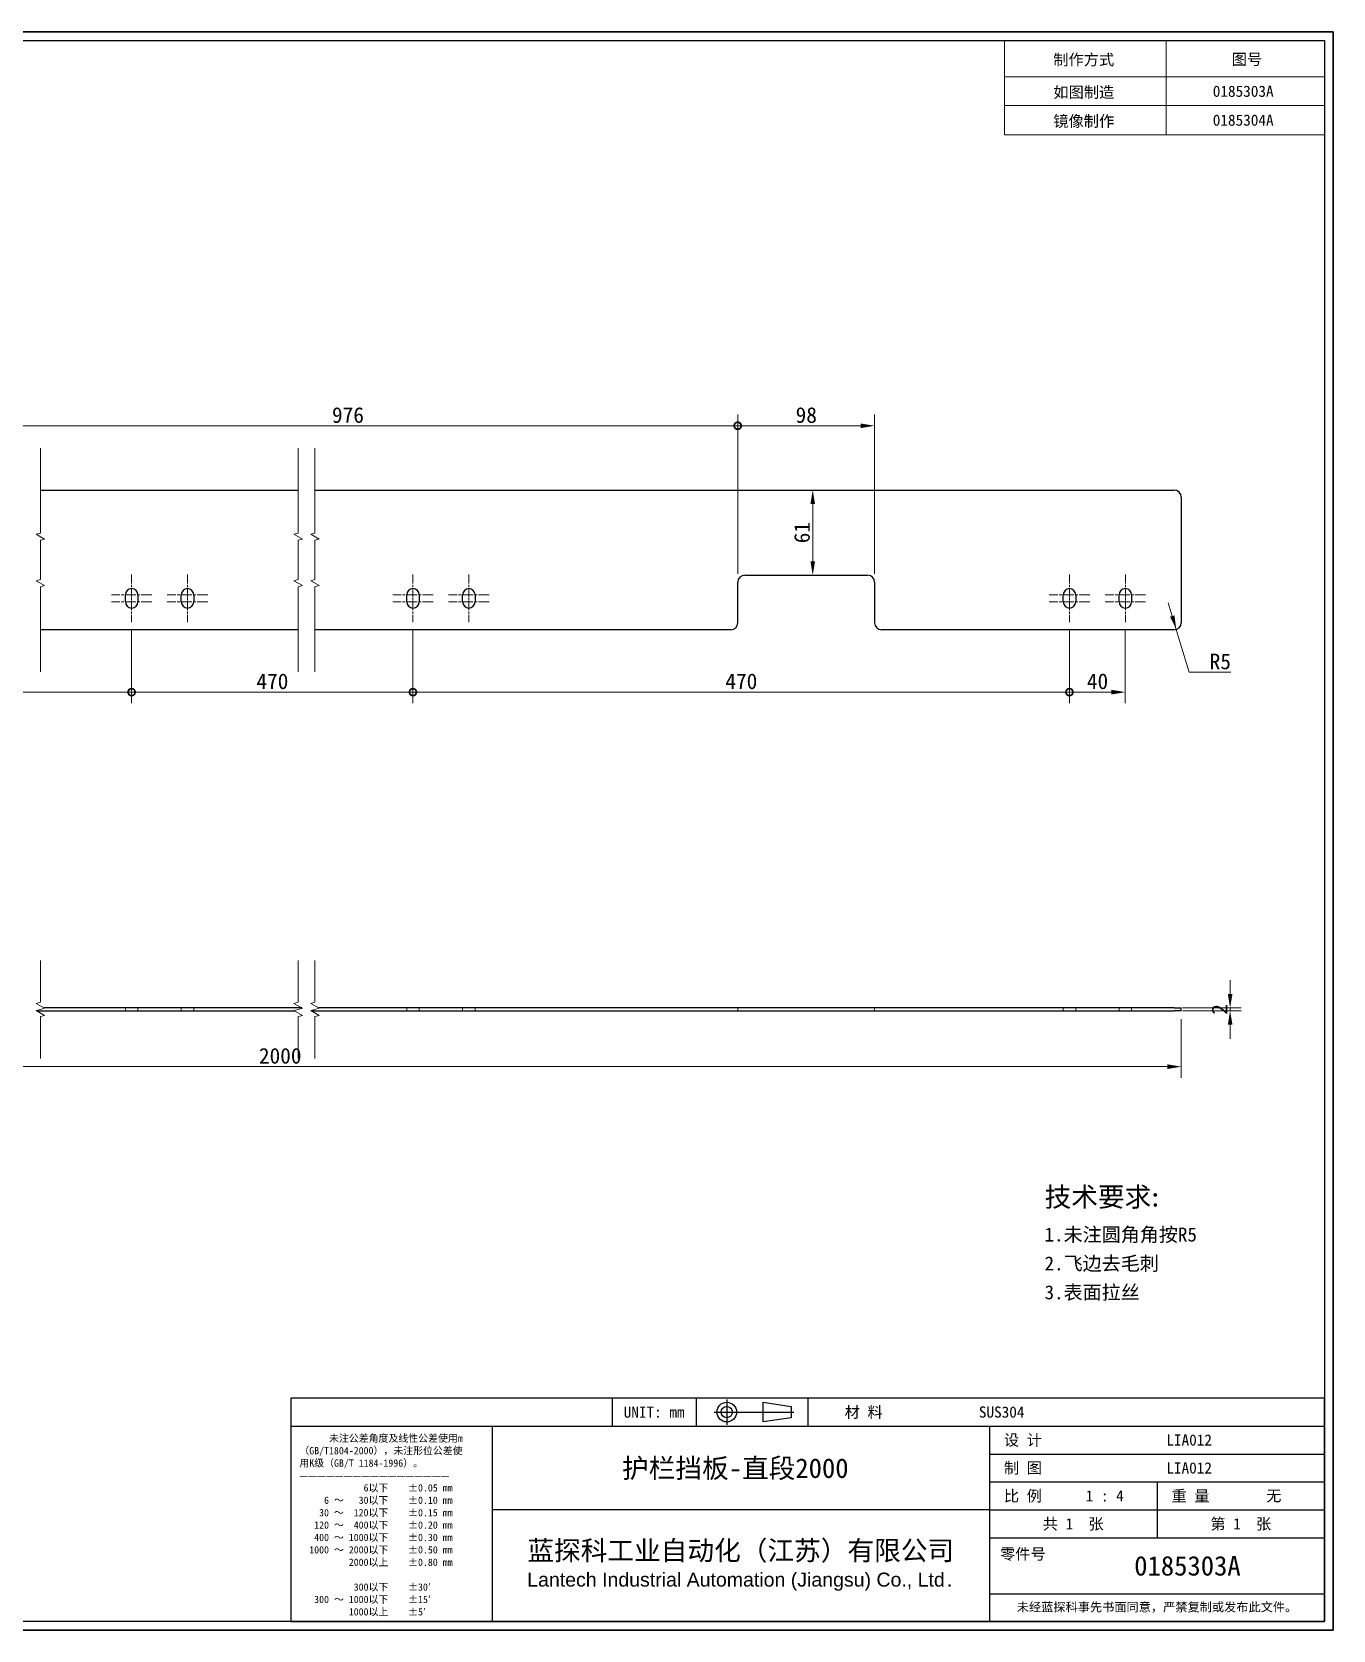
# Model space of a CAD drawing. Header units: millimetres. Extents: x 24 to 1658, y 22 to 1166.
# Drawn here: x 727 to 1658, y 22 to 1166 of the extents above; entities that cross this region are included whole.
import ezdxf
from ezdxf.enums import TextEntityAlignment as Align

# ---------------------------------------------------------------- set-up
doc = ezdxf.new("R2010")
doc.units = ezdxf.units.MM
doc.header["$LTSCALE"] = 4
doc.linetypes.add('CHAIN', pattern=[0.3543, 0.2362, -0.0295, 0.0591, -0.0295])
doc.linetypes.add('DASHED', pattern=[0.2067, 0.1654, -0.0413])
for name, color, linetype, lineweight in [('1', 7, 'Continuous', 18), ('可见 (ISO)', 7, 'Continuous', 25), ('图框 (ISO)', 7, 'Continuous', 35), ('标题 (ISO)', 7, 'Continuous', 25)]:
    doc.layers.add(name, color=color, linetype=linetype, lineweight=lineweight)
for name, color, linetype, lineweight, true_color in [('中心标记 (ISO)', 1, 'CHAIN', 18, 0xff0000), ('尺寸 (ISO)', 7, 'Continuous', 18, 0x008000), ('折线 (ISO)', 7, 'Continuous', 18, 0x008000), ('符号 (ISO)', 7, 'Continuous', 18, 0x008000), ('隐藏 (ISO)', 5, 'DASHED', 18, 0x0000ff)]:
    doc.layers.add(name, color=color, linetype=linetype, lineweight=lineweight, true_color=true_color)
doc.styles.add('文本样式164', font='SimSun.ttf')
doc.styles.add('文本样式165', font='SimSun.ttf')
doc.styles.add('文本样式74', font='SimSun.ttf')
doc.styles.add('最新国标', font='simfang.ttf')
doc.styles.add('注释文本 (ISO)', font='simfang.ttf')
doc.dimstyles.new('默认 (GB)', dxfattribs={"dimscale": 4, "dimtxt": 2.8, "dimasz": 2.5, "dimexe": 2, "dimexo": 1.5, "dimgap": 0.5, "dimtad": 1, "dimtoh": 1, "dimdsep": 46, "dimtxsty": '最新国标', "dimcen": 0.09, "dimdle": 10, "dimclrd": 256, "dimclre": 256, "dimclrt": 256, "dimaunit": 1, "dimadec": 3, "dimazin": 2, "dimtfac": 0.535714, "dimtdec": 3, "dimtmove": 0, "dimatfit": 3, "dimfxl": 0, "dimtolj": 1, "dimlwd": -1, "dimlwe": -1, "dimarcsym": 0})

# ---------------------------------------------------------------- blocks, each defined once
blk = doc.blocks.new('图框 最新国标')
at = {"layer": '图框 (ISO)'}
for p, q in [((6, 291.5), (414.5, 291.5)), ((414.5, 291.5), (414.5, 5.5)), ((414.5, 5.5), (6, 5.5))]:
    blk.add_line(p, q, dxfattribs=at)
at = {"layer": '图框 (ISO)', "color": 7, "linetype": 'Continuous', "lineweight": 25}
for p, q in [((18, 290), (413, 290)), ((18, 290), (413, 290)), ((413, 290), (413, 7)), ((413, 290), (413, 7)), ((413, 7), (6, 7)), ((413, 7), (18, 7))]:
    blk.add_line(p, q, dxfattribs=at)
at = {"layer": '图框 (ISO)', "style": '文本样式74'}
blk.add_attdef('零件代号_001', (42.7, 287.25), '', height=2.5, rotation=180, dxfattribs=at)
blk = doc.blocks.new('标题栏 最新国标')
at = {"layer": '标题 (ISO)'}
for p, q in [((381.98, -183.84), (196.98, -183.84)), ((196.98, -183.84), (196.98, -223.84)), ((254.48, -183.84), (254.48, -188.84)), ((269.48, -183.84), (269.48, -188.84)), ((281.48, -188.09), (281.48, -184.59)), ((281.48, -184.59), (286.48, -185.34)), ((286.48, -185.34), (286.48, -187.34)), ((289.48, -183.84), (289.48, -188.84)), ((381.98, -223.84), (381.98, -183.84)), ((383.48, -183.84), (383.48, -225.34)), ((286.48, -187.34), (281.48, -188.09)), ((196.98, -188.84), (381.98, -188.84)), ((232.98, -188.84), (232.98, -223.84)), ((321.98, -188.84), (321.98, -223.84)), ((321.98, -193.84), (381.98, -193.84)), ((321.98, -198.84), (381.98, -198.84)), ((351.98, -198.84), (351.98, -208.84)), ((321.98, -203.84), (232.98, -203.84)), ((321.98, -203.84), (381.98, -203.84)), ((321.98, -208.84), (381.98, -208.84)), ((321.98, -218.84), (381.98, -218.84)), ((196.98, -223.84), (381.98, -223.84)), ((383.48, -225.34), (196.98, -225.34))]:
    blk.add_line(p, q, dxfattribs=at)
at = {"layer": '标题 (ISO)', "linetype": 'CHAIN', "ltscale": 5.000333}
blk.add_line((274.98, -184.09), (274.98, -188.59), dxfattribs=at)
at = {"layer": '标题 (ISO)', "linetype": 'CHAIN', "ltscale": 15.834605}
blk.add_line((272.73, -186.34), (286.98, -186.34), dxfattribs=at)
at = {"layer": '标题 (ISO)'}
for radius in [1.75, 1]:
    blk.add_circle((274.98, -186.34), radius, dxfattribs=at)
at = {"layer": '1', "style": '文本样式164'}
for s, p in [('UNIT: mm', (261.98, -186.34)), ('材 料', (299.48, -186.34)), ('设 计', (327.98, -191.34)), ('制 图', (327.98, -196.34)), ('比 例', (327.98, -201.34)), ('重 量', (357.98, -201.34)), ('共 1  张', (336.98, -206.34)), ('第 1  张', (366.98, -206.34))]:
    blk.add_text(s, height=2, dxfattribs=at).set_placement(p, align=Align.MIDDLE_CENTER)
at = {"layer": '标题 (ISO)', "style": '注释文本 (ISO)'}
for s, insert, char_height, attachment_point, line_spacing_factor in [('\\fSimSun|b0|i0;{\\H1.3000;      未注公差角度及线性公差使用m\\P}\\fSimSun|b0|i0;{\\H1.3000;（GB/T1804-2000），未注形位公差使\\P}\\fSimSun|b0|i0;{\\H1.3000;用K级（GB/T 1184-1996）。\\P}\\fSimSun|b0|i0;{\\H1.3000;—————————————————\\P}\\fSimSun|b0|i0;{\\H1.3000;             6以下    ±0.05 mm\\P}\\fSimSun|b0|i0;{\\H1.3000;     6 ～   30以下    ±0.10 mm\\P}\\fSimSun|b0|i0;{\\H1.3000;    30 ～  120以下    ±0.15 mm\\P}\\fSimSun|b0|i0;{\\H1.3000;   120 ～  400以下    ±0.20 mm\\P}\\fSimSun|b0|i0;{\\H1.3000;   400 ～ 1000以下    ±0.30 mm\\P}\\fSimSun|b0|i0;{\\H1.3000;  1000 ～ 2000以下    ±0.50 mm\\P}\\fSimSun|b0|i0;{\\H1.3000;          2000以上    ±0.80 mm\\P}\\fSimSun|b0|i0;{\\H1.3000;\\P}\\fSimSun|b0|i0;{\\H1.3000;           300以下    ±30′\\P}\\fSimSun|b0|i0;{\\H1.3000;   300 ～ 1000以下    ±15′\\P}\\fSimSun|b0|i0;{\\H1.3000;          1000以上    ±5′}', (198.48, -206.63), 1.3, 4, 1.023913), ('{\\fMicrosoft YaHei|b0|i0|c134|p34;\\H1.75x;蓝探科工业自动化（江苏）有限公司\\P\\fArial|b0|i0|c0|p34;\\H0.71429x;Lantech Industrial Automation (Jiangsu) Co., Ltd\\fFangSong|b0|i0|c134|p49;.\\H1.15195x; }', (277.48, -213.84), 2, 5, 0.978695)]:
    blk.add_mtext(s, dxfattribs=dict(at, insert=insert, char_height=char_height, attachment_point=attachment_point, line_spacing_factor=line_spacing_factor))
at = {"layer": '标题 (ISO)', "attachment_point": 5, "style": '注释文本 (ISO)'}
for s, insert, char_height in [('\\fFangSong|b0|i0;零件号', (327.98, -211.84), 2), ('\\fSimSun|b0|i0;{\\H1.6000;未经蓝探科事先书面同意，严禁复制或发布此文件。}', (351.98, -221.34), 1.6)]:
    blk.add_mtext(s, dxfattribs=dict(at, insert=insert, char_height=char_height))
at = {"layer": '标题 (ISO)'}
for tag, p, height, style in [('材料_001', (320.09, -187.33), 2, '注释文本 (ISO)'), ('设计人_001', (353.65, -192.33), 2, '注释文本 (ISO)'), ('库存编号_001', (256.23, -198.12), 3.5, '文本样式165'), ('设计人_001', (353.65, -197.33), 2, '注释文本 (ISO)'), ('视图比例_001', (339.22, -202.33), 2, '注释文本 (ISO)'), ('质量\\P3;_001', (371.53, -202.3), 2, '注释文本 (ISO)'), ('零件代号_001', (347.9, -215.59), 3.5, '文本样式165')]:
    blk.add_attdef(tag, p, '', height=height, dxfattribs=dict(at, style=style))
blk = doc.blocks.new('_DotSmall')
at = {"color": 0, "linetype": 'ByBlock', "const_width": 0.5}
blk.add_lwpolyline([(-0.0625, 0, 1), (0.0625, 0, 1)], format="xyb", close=True, dxfattribs=at)
blk = doc.blocks.new('*D8')
at = {"layer": 'Defpoints', "color": 0, "transparency": 16777216}
for p in [(477.3, 743.6), (797.9, 743.6), (797.9, 693.4)]:
    blk.add_point(p, dxfattribs=at)
at = {"layer": '尺寸 (ISO)', "color": 116, "true_color": 0x00803f, "transparency": 16777216}
for p, q in [((477.3, 737.6), (477.3, 685.4)), ((797.9, 737.6), (797.9, 685.4)), ((477.3, 693.4), (797.9, 693.4))]:
    blk.add_line(p, q, dxfattribs=at)
at = {"layer": '尺寸 (ISO)', "color": 116, "true_color": 0x00803f, "transparency": 16777216, "xscale": 10, "yscale": 10, "zscale": 10, "rotation": 180}
blk.add_blockref('_DotSmall', (477.3, 693.4), dxfattribs=at)
at = {"layer": '尺寸 (ISO)', "color": 116, "true_color": 0x00803f, "transparency": 16777216, "xscale": 10, "yscale": 10, "zscale": 10}
blk.add_blockref('_DotSmall', (797.9, 693.4), dxfattribs=at)
at = {"layer": '尺寸 (ISO)', "transparency": 16777216, "insert": (637.6, 701.1), "char_height": 11.2, "attachment_point": 5, "style": '最新国标'}
blk.add_mtext('\\A1;470', dxfattribs=at)
blk = doc.blocks.new('*D9')
at = {"layer": 'Defpoints', "color": 0, "transparency": 16777216}
for p in [(797.9, 743.6), (999.3, 743.6), (999.3, 693.4)]:
    blk.add_point(p, dxfattribs=at)
at = {"layer": '尺寸 (ISO)', "color": 116, "true_color": 0x00803f, "transparency": 16777216}
for p, q in [((797.9, 737.6), (797.9, 685.4)), ((999.3, 737.6), (999.3, 685.4)), ((797.9, 693.4), (999.3, 693.4))]:
    blk.add_line(p, q, dxfattribs=at)
at = {"layer": '尺寸 (ISO)', "color": 116, "true_color": 0x00803f, "transparency": 16777216, "xscale": 10, "yscale": 10, "zscale": 10, "rotation": 180}
blk.add_blockref('_DotSmall', (797.9, 693.4), dxfattribs=at)
at = {"layer": '尺寸 (ISO)', "color": 116, "true_color": 0x00803f, "transparency": 16777216, "xscale": 10, "yscale": 10, "zscale": 10}
blk.add_blockref('_DotSmall', (999.3, 693.4), dxfattribs=at)
at = {"layer": '尺寸 (ISO)', "transparency": 16777216, "insert": (898.7, 701.1), "char_height": 11.2, "attachment_point": 5, "style": '最新国标'}
blk.add_mtext('\\A1;470', dxfattribs=at)
blk = doc.blocks.new('*D10')
at = {"layer": 'Defpoints', "color": 0, "transparency": 16777216}
for p in [(999.3, 743.6), (1469.3, 743.6), (1469.3, 693.4)]:
    blk.add_point(p, dxfattribs=at)
at = {"layer": '尺寸 (ISO)', "color": 116, "true_color": 0x00803f, "transparency": 16777216}
for p, q in [((999.3, 737.6), (999.3, 685.4)), ((1469.3, 737.6), (1469.3, 685.4)), ((999.3, 693.4), (1469.3, 693.4))]:
    blk.add_line(p, q, dxfattribs=at)
at = {"layer": '尺寸 (ISO)', "color": 116, "true_color": 0x00803f, "transparency": 16777216, "xscale": 10, "yscale": 10, "zscale": 10, "rotation": 180}
blk.add_blockref('_DotSmall', (999.3, 693.4), dxfattribs=at)
at = {"layer": '尺寸 (ISO)', "color": 116, "true_color": 0x00803f, "transparency": 16777216, "xscale": 10, "yscale": 10, "zscale": 10}
blk.add_blockref('_DotSmall', (1469.3, 693.4), dxfattribs=at)
at = {"layer": '尺寸 (ISO)', "transparency": 16777216, "insert": (1234.4, 701.1), "char_height": 11.2, "attachment_point": 5, "style": '最新国标'}
blk.add_mtext('\\A1;470', dxfattribs=at)
blk = doc.blocks.new('*D11')
at = {"layer": 'Defpoints', "color": 0, "transparency": 16777216}
for p in [(1469.3, 743.6), (1509.3, 743.6), (1509.3, 693.4)]:
    blk.add_point(p, dxfattribs=at)
at = {"layer": '尺寸 (ISO)', "color": 116, "true_color": 0x00803f, "transparency": 16777216}
for p, q in [((1469.3, 737.6), (1469.3, 685.4)), ((1509.3, 737.6), (1509.3, 685.4)), ((1469.3, 693.4), (1499.3, 693.4))]:
    blk.add_line(p, q, dxfattribs=at)
blk.add_solid([(1499.3, 695.1), (1499.3, 691.7), (1509.3, 693.4)], dxfattribs=at)
at = {"layer": '尺寸 (ISO)', "color": 116, "true_color": 0x00803f, "transparency": 16777216, "xscale": 10, "yscale": 10, "zscale": 10, "rotation": 180}
blk.add_blockref('_DotSmall', (1469.3, 693.4), dxfattribs=at)
at = {"layer": '尺寸 (ISO)', "transparency": 16777216, "insert": (1489.4, 701.1), "char_height": 11.2, "attachment_point": 5, "style": '最新国标'}
blk.add_mtext('\\A1;40', dxfattribs=at)
blk = doc.blocks.new('*D19')
at = {"layer": 'Defpoints', "color": 0, "transparency": 16777216}
for p in [(1231.8, 884.1), (673.8, 772.1), (1231.8, 772.1)]:
    blk.add_point(p, dxfattribs=at)
at = {"layer": '尺寸 (ISO)', "color": 116, "true_color": 0x00803f, "transparency": 16777216}
for p, q in [((673.8, 778.1), (673.8, 892.1)), ((673.8, 884.1), (1231.8, 884.1)), ((1231.8, 778.1), (1231.8, 892.1))]:
    blk.add_line(p, q, dxfattribs=at)
at = {"layer": '尺寸 (ISO)', "color": 116, "true_color": 0x00803f, "transparency": 16777216, "xscale": 10, "yscale": 10, "zscale": 10, "rotation": 180}
blk.add_blockref('_DotSmall', (673.8, 884.1), dxfattribs=at)
at = {"layer": '尺寸 (ISO)', "color": 116, "true_color": 0x00803f, "transparency": 16777216, "xscale": 10, "yscale": 10, "zscale": 10}
blk.add_blockref('_DotSmall', (1231.8, 884.1), dxfattribs=at)
at = {"layer": '尺寸 (ISO)', "transparency": 16777216, "insert": (952.8, 891.7), "char_height": 11.2, "attachment_point": 5, "style": '最新国标'}
blk.add_mtext('\\A1;976', dxfattribs=at)
blk = doc.blocks.new('*D20')
at = {"layer": 'Defpoints', "color": 0, "transparency": 16777216}
for p in [(1329.8, 884.1), (1231.8, 772.1), (1329.8, 772.1)]:
    blk.add_point(p, dxfattribs=at)
at = {"layer": '尺寸 (ISO)', "color": 116, "true_color": 0x00803f, "transparency": 16777216}
for p, q in [((1231.8, 778.1), (1231.8, 892.1)), ((1231.8, 884.1), (1319.8, 884.1)), ((1329.8, 778.1), (1329.8, 892.1))]:
    blk.add_line(p, q, dxfattribs=at)
blk.add_solid([(1319.8, 885.7), (1319.8, 882.4), (1329.8, 884.1)], dxfattribs=at)
at = {"layer": '尺寸 (ISO)', "color": 116, "true_color": 0x00803f, "transparency": 16777216, "xscale": 10, "yscale": 10, "zscale": 10, "rotation": 180}
blk.add_blockref('_DotSmall', (1231.8, 884.1), dxfattribs=at)
at = {"layer": '尺寸 (ISO)', "transparency": 16777216, "insert": (1280.9, 891.7), "char_height": 11.2, "attachment_point": 5, "style": '最新国标'}
blk.add_mtext('\\A1;98', dxfattribs=at)
blk = doc.blocks.new('*D22')
at = {"layer": 'Defpoints', "color": 0, "transparency": 16777216}
for p in [(1285.5, 838.1), (1285.5, 777.1), (1285.5, 777.1)]:
    blk.add_point(p, dxfattribs=at)
at = {"layer": '尺寸 (ISO)', "color": 116, "true_color": 0x00803f, "transparency": 16777216}
blk.add_line((1285.5, 828.1), (1285.5, 787.1), dxfattribs=at)
for points in [[(1283.9, 828.1), (1287.2, 828.1), (1285.5, 838.1)], [(1283.9, 787.1), (1287.2, 787.1), (1285.5, 777.1)]]:
    blk.add_solid(points, dxfattribs=at)
at = {"layer": '尺寸 (ISO)', "transparency": 16777216, "insert": (1277.9, 807.6), "char_height": 11.2, "attachment_point": 5, "rotation": 90, "style": '最新国标'}
blk.add_mtext('\\A1;61', dxfattribs=at)
blk = doc.blocks.new('*D23')
at = {"layer": 'Defpoints', "color": 0, "transparency": 16777216}
for p in [(1544.3, 743.1), (1545.8, 738.3)]:
    blk.add_point(p, dxfattribs=at)
at = {"layer": '尺寸 (ISO)', "color": 116, "true_color": 0x00803f, "transparency": 16777216}
for p, q in [((1542.9, 747.8), (1540, 757.4)), ((1544.3, 743.1), (1545.8, 738.3)), ((1545.8, 738.3), (1548.6, 728.7)), ((1554.9, 707.6), (1548.6, 728.7)), ((1584.8, 707.6), (1554.9, 707.6))]:
    blk.add_line(p, q, dxfattribs=at)
blk.add_solid([(1544.5, 748.3), (1541.3, 747.4), (1545.8, 738.3)], dxfattribs=at)
at = {"layer": '尺寸 (ISO)', "transparency": 16777216, "insert": (1577.3, 715.3), "char_height": 11.2, "attachment_point": 5, "style": '最新国标'}
blk.add_mtext('\\A1;R5', dxfattribs=at)
blk = doc.blocks.new('*D25')
at = {"layer": 'Defpoints', "color": 0, "transparency": 16777216}
for p in [(259.2, 465.3), (1549.3, 465.3), (1549.3, 425.3)]:
    blk.add_point(p, dxfattribs=at)
at = {"layer": '尺寸 (ISO)', "color": 116, "true_color": 0x00803f, "transparency": 16777216}
for p, q in [((259.2, 459.3), (259.2, 417.3)), ((1549.3, 459.3), (1549.3, 417.3)), ((269.2, 425.3), (1539.3, 425.3))]:
    blk.add_line(p, q, dxfattribs=at)
for points in [[(269.2, 427), (269.2, 423.6), (259.2, 425.3)], [(1539.3, 427), (1539.3, 423.6), (1549.3, 425.3)]]:
    blk.add_solid(points, dxfattribs=at)
at = {"layer": '尺寸 (ISO)', "transparency": 16777216, "insert": (904.3, 433), "char_height": 11.2, "attachment_point": 5, "style": '最新国标'}
blk.add_mtext('\\A1;2000', dxfattribs=at)
blk = doc.blocks.new('*D26')
at = {"layer": 'Defpoints', "color": 0, "transparency": 16777216}
for p in [(1544.3, 467.3), (1544.3, 465.3), (1584.3, 465.3)]:
    blk.add_point(p, dxfattribs=at)
at = {"layer": '尺寸 (ISO)', "color": 116, "true_color": 0x00803f, "transparency": 16777216}
for p, q in [((1584.3, 477.3), (1584.3, 487.3)), ((1550.3, 467.3), (1592.3, 467.3)), ((1550.3, 465.3), (1592.3, 465.3)), ((1584.3, 467.3), (1584.3, 465.3)), ((1584.3, 455.3), (1584.3, 445.3))]:
    blk.add_line(p, q, dxfattribs=at)
for points in [[(1582.7, 477.3), (1586, 477.3), (1584.3, 467.3)], [(1582.7, 455.3), (1586, 455.3), (1584.3, 465.3)]]:
    blk.add_solid(points, dxfattribs=at)
at = {"layer": '尺寸 (ISO)', "transparency": 16777216, "insert": (1576.7, 466.3), "char_height": 11.2, "attachment_point": 5, "rotation": 90, "style": '最新国标'}
blk.add_mtext('\\A1;2', dxfattribs=at)
blk = doc.blocks.new('表格1')
at = {"layer": '符号 (ISO)'}
for p, q in [((355.72, 290), (413, 290)), ((355.72, 290), (355.72, 283.46)), ((384.65, 290), (384.65, 283.46)), ((413, 290), (413, 283.46)), ((355.72, 283.46), (413, 283.46)), ((355.72, 283.46), (355.72, 273.11)), ((384.65, 283.46), (384.65, 273.11)), ((413, 283.46), (413, 273.11)), ((355.72, 278.34), (413, 278.34)), ((355.72, 273.11), (413, 273.11))]:
    blk.add_line(p, q, dxfattribs=at)
at = {"layer": '符号 (ISO)', "char_height": 2, "attachment_point": 7, "style": '注释文本 (ISO)'}
for s, insert in [('制作方式', (364.43, 285.32)), ('图号', (396.37, 285.38)), ('如图制造', (364.44, 279.5)), ('0185303A', (392.98, 279.86)), ('镜像制作', (364.43, 274.31)), ('0185304A', (392.98, 274.69))]:
    blk.add_mtext(s, dxfattribs=dict(at, insert=insert))

msp = doc.modelspace()

# ---------------------------------------------------------------- linework, layer by layer
at = {"layer": '中心标记 (ISO)', "ltscale": 6.806046}
for p, q in [((797.927, 777.5578), (797.927, 753.0578)), ((797.927, 768.0578), (797.927, 743.5578)), ((837.927, 777.5578), (837.927, 753.0578)), ((837.927, 768.0578), (837.927, 743.5578)), ((999.3337, 777.5578), (999.3337, 753.0578)), ((999.3337, 768.0578), (999.3337, 743.5578)), ((1039.3337, 777.5578), (1039.3337, 753.0578)), ((1039.3337, 768.0578), (1039.3337, 743.5578)), ((1469.3337, 777.5578), (1469.3337, 753.0578)), ((1469.3337, 768.0578), (1469.3337, 743.5578)), ((1509.3337, 777.5578), (1509.3337, 753.0578)), ((1509.3337, 768.0578), (1509.3337, 743.5578))]:
    msp.add_line(p, q, dxfattribs=at)
at = {"layer": '中心标记 (ISO)', "ltscale": 8.056153}
for p, q in [((812.427, 763.0578), (783.427, 763.0578)), ((812.427, 758.0578), (783.427, 758.0578)), ((852.427, 763.0578), (823.427, 763.0578)), ((852.427, 758.0578), (823.427, 758.0578)), ((1013.8337, 763.0578), (984.8337, 763.0578)), ((1013.8337, 758.0578), (984.8337, 758.0578)), ((1053.8337, 763.0578), (1024.8337, 763.0578)), ((1053.8337, 758.0578), (1024.8337, 758.0578)), ((1483.8337, 763.0578), (1454.8337, 763.0578)), ((1483.8337, 758.0578), (1454.8337, 758.0578)), ((1523.8337, 763.0578), (1494.8337, 763.0578)), ((1523.8337, 758.0578), (1494.8337, 758.0578))]:
    msp.add_line(p, q, dxfattribs=at)
at = {"layer": '可见 (ISO)'}
for p, q in [((732.5699, 838.0578), (917.1395, 838.0578)), ((929.1395, 838.0578), (1544.3337, 838.0578)), ((1549.3337, 833.0578), (1549.3337, 743.0578)), ((1231.8337, 743.0578), (1231.8337, 772.0578)), ((1236.8337, 777.0578), (1324.8337, 777.0578)), ((1329.8337, 772.0578), (1329.8337, 743.0578)), ((793.427, 758.0578), (793.427, 763.0578)), ((802.427, 763.0578), (802.427, 758.0578)), ((833.427, 758.0578), (833.427, 763.0578)), ((842.427, 763.0578), (842.427, 758.0578)), ((994.8337, 758.0578), (994.8337, 763.0578)), ((1003.8337, 763.0578), (1003.8337, 758.0578)), ((1034.8337, 758.0578), (1034.8337, 763.0578)), ((1043.8337, 763.0578), (1043.8337, 758.0578)), ((1464.8337, 758.0578), (1464.8337, 763.0578)), ((1473.8337, 763.0578), (1473.8337, 758.0578)), ((1504.8337, 758.0578), (1504.8337, 763.0578)), ((1513.8337, 763.0578), (1513.8337, 758.0578)), ((917.1395, 738.0578), (732.5699, 738.0578)), ((1226.8337, 738.0578), (929.1395, 738.0578)), ((1544.3337, 738.0578), (1334.8337, 738.0578)), ((729.9096, 465.3049), (914.4793, 465.3049)), ((919.7998, 467.3049), (735.2302, 467.3049)), ((926.4793, 465.3049), (1544.3337, 465.3049)), ((1544.3337, 467.3049), (931.7998, 467.3049)), ((1544.3337, 467.3049), (1549.3337, 467.3049)), ((1549.3337, 465.3049), (1544.3337, 465.3049)), ((1549.3337, 465.3049), (1549.3337, 467.3049))]:
    msp.add_line(p, q, dxfattribs=at)
for centre, radius, start, end in [((1544.3337, 833.0578), 5, 0, 90), ((797.927, 763.0578), 4.5, 0, 180), ((837.927, 763.0578), 4.5, 0, 180), ((999.3337, 763.0578), 4.5, 0, 180), ((1039.3337, 763.0578), 4.5, 0, 180), ((1236.8337, 772.0578), 5, 90, 180), ((1324.8337, 772.0578), 5, 0, 90), ((1469.3337, 763.0578), 4.5, 0, 180), ((1509.3337, 763.0578), 4.5, 0, 180), ((797.927, 758.0578), 4.5, 180, 0), ((837.927, 758.0578), 4.5, 180, 0), ((999.3337, 758.0578), 4.5, 180, 0), ((1039.3337, 758.0578), 4.5, 180, 0), ((1469.3337, 758.0578), 4.5, 180, 0), ((1509.3337, 758.0578), 4.5, 180, 0), ((1226.8337, 743.0578), 5, 270, 0), ((1334.8337, 743.0578), 5, 180, 270), ((1544.3337, 743.0578), 5, 270, 0)]:
    msp.add_arc(centre, radius, start, end, dxfattribs=at)
at = {"layer": '折线 (ISO)', "flags": 128}
for points in [[(732.5699, 708.0578), (732.5699, 768.8553), (735.5699, 769.6591), (729.5699, 773.1232), (732.5699, 773.9271), (732.5699, 802.1886), (735.5699, 802.9925), (729.5699, 806.4566), (732.5699, 807.2604), (732.5699, 868.0578)], [(917.1395, 708.0578), (917.1395, 768.8553), (920.1395, 769.6591), (914.1395, 773.1232), (917.1395, 773.9271), (917.1395, 802.1886), (920.1395, 802.9925), (914.1395, 806.4566), (917.1395, 807.2604), (917.1395, 868.0578)], [(929.1395, 708.0578), (929.1395, 768.8553), (932.1395, 769.6591), (926.1395, 773.1232), (929.1395, 773.9271), (929.1395, 802.1886), (932.1395, 802.9925), (926.1395, 806.4566), (929.1395, 807.2604), (929.1395, 868.0578)], [(732.5699, 431.2331), (732.5699, 461.2331), (735.5699, 462.0369), (729.5699, 465.501), (732.5699, 466.3049), (732.5699, 466.3049), (735.5699, 467.1087), (729.5699, 470.5728), (732.5699, 471.3767), (732.5699, 501.3767)], [(917.1395, 431.2331), (917.1395, 461.2331), (920.1395, 462.0369), (914.1395, 465.501), (917.1395, 466.3049), (917.1395, 466.3049), (920.1395, 467.1087), (914.1395, 470.5728), (917.1395, 471.3767), (917.1395, 501.3767)], [(929.1395, 431.2331), (929.1395, 461.2331), (932.1395, 462.0369), (926.1395, 465.501), (929.1395, 466.3049), (929.1395, 466.3049), (932.1395, 467.1087), (926.1395, 470.5728), (929.1395, 471.3767), (929.1395, 501.3767)]]:
    msp.add_lwpolyline(points, dxfattribs=at)
at = {"layer": '隐藏 (ISO)', "ltscale": 0.952248}
for p, q in [((793.427, 465.3049), (793.427, 467.3049)), ((802.427, 465.3049), (802.427, 467.3049)), ((833.427, 465.3049), (833.427, 467.3049)), ((842.427, 465.3049), (842.427, 467.3049)), ((994.8337, 465.3049), (994.8337, 467.3049)), ((1003.8337, 465.3049), (1003.8337, 467.3049)), ((1034.8337, 465.3049), (1034.8337, 467.3049)), ((1043.8337, 465.3049), (1043.8337, 467.3049)), ((1231.8337, 465.3049), (1231.8337, 467.3049)), ((1329.8337, 467.3049), (1329.8337, 465.3049)), ((1464.8337, 465.3049), (1464.8337, 467.3049)), ((1473.8337, 465.3049), (1473.8337, 467.3049)), ((1504.8337, 465.3049), (1504.8337, 467.3049)), ((1513.8337, 465.3049), (1513.8337, 467.3049))]:
    msp.add_line(p, q, dxfattribs=at)

# ---------------------------------------------------------------- block references
at = {"xscale": 4, "yscale": 4, "zscale": 4}
for name in ['图框 最新国标', '表格1']:
    msp.add_blockref(name, (0, 0), dxfattribs=at)
ref = msp.add_blockref('标题栏 最新国标', (124.0699, 923.3771), dxfattribs=dict(xscale=4, yscale=4, zscale=4))
ref.add_attrib('零件代号_001', '0185303A', (1515.6816, 61), dxfattribs={"layer": '标题 (ISO)', "height": 14, "style": '文本样式165'})
ref.add_attrib('库存编号_001', '护栏挡板-直段2000', (1148.9832, 130.8827), dxfattribs={"layer": '标题 (ISO)', "height": 14, "style": '文本样式165'})
ref.add_attrib('质量\\P3;_001', '无', (1610.1714, 114.16), dxfattribs={"layer": '标题 (ISO)', "height": 8, "style": '注释文本 (ISO)'})
ref.add_attrib('视图比例_001', '1 : 4', (1480.96, 114.0686), dxfattribs={"layer": '标题 (ISO)', "height": 8, "style": '注释文本 (ISO)'})
ref.add_attrib('设计人_001', 'LIA012', (1538.6743, 154.0457), dxfattribs={"layer": '标题 (ISO)', "height": 8, "style": '注释文本 (ISO)'})
ref.add_attrib('设计人_001', 'LIA012', (1538.6743, 134.0457), dxfattribs={"layer": '标题 (ISO)', "height": 8, "style": '注释文本 (ISO)'})
ref.add_attrib('材料_001', 'SUS304', (1404.4457, 174.0457), dxfattribs={"layer": '标题 (ISO)', "height": 8, "style": '注释文本 (ISO)'})

# ---------------------------------------------------------------- texts
at = {"layer": '符号 (ISO)', "insert": (1451.496, 298.3716), "char_height": 8, "width": 119.766083, "attachment_point": 4, "line_spacing_factor": 1.240703, "style": '注释文本 (ISO)'}
msp.add_mtext('{\\H1.75x;技术要求\\fCalibri|b0|i0|c0|p34;:\\fFangSong|b0|i0|c134|p49;\\P\\H0.71429x;1.未注圆角角按R5\\P2.飞边去毛刺\\P3.表面拉丝}', dxfattribs=at)

# ---------------------------------------------------------------- dimensions: what is measured, and where the dimension line sits
at = {"layer": '尺寸 (ISO)', "color": 116, "true_color": 0x00803f}
for base, p1, p2, text, override, picture, middle in [((1231.8337, 884.0578), (673.7682, 772.0578), (1231.8337, 772.0578), '976', {"dimgap": 0.5, "dimtoh": 0, "dimdec": 2, "dimlfac": 1.748899, "dimblk1": 'DotSmall', "dimblk2": 'DotSmall', "dimsah": 1, "dimdle": 0, "dimtol": 0, "dimlim": 0, "dimtp": 0, "dimtm": 0, "dimtdec": 3, "dimtofl": 0, "dimatfit": 1}, '*D19', (952.841, 884.0578)), ((797.927, 693.4149), (477.2682, 743.5578), (797.927, 743.5578), '470', {"dimgap": 0.5, "dimtoh": 0, "dimdec": 2, "dimlfac": 1.465732, "dimblk1": 'DotSmall', "dimblk2": 'DotSmall', "dimsah": 1, "dimdle": 0, "dimtol": 0, "dimlim": 0, "dimtp": 0, "dimtm": 0, "dimtdec": 3, "dimtofl": 0, "dimatfit": 1}, '*D8', (637.6376, 693.4149)), ((999.3337, 693.4149), (797.927, 743.5578), (999.3337, 743.5578), '470', {"dimgap": 0.5, "dimtoh": 0, "dimdec": 2, "dimlfac": 2.333587, "dimblk1": 'DotSmall', "dimblk2": 'DotSmall', "dimsah": 1, "dimdle": 0, "dimtol": 0, "dimlim": 0, "dimtp": 0, "dimtm": 0, "dimtdec": 3, "dimtofl": 0, "dimatfit": 1}, '*D9', (898.6704, 693.4149))]:
    dim = msp.add_linear_dim(base=base, p1=p1, p2=p2, angle=180, text=text, dimstyle='默认 (GB)', override=override, dxfattribs=at)
    dim.commit()
    dim.dimension.update_dxf_attribs({"geometry": picture, "text_midpoint": middle, "dimtype": 160})
for base, p1, p2, angle, override, picture, middle in [((1329.8337, 884.0578), (1231.8337, 772.0578), (1329.8337, 772.0578), 180, {"dimgap": 0.5, "dimtoh": 0, "dimdec": 2, "dimblk1": 'DotSmall', "dimsah": 1, "dimdle": 0, "dimtol": 0, "dimlim": 0, "dimtp": 0, "dimtm": 0, "dimtdec": 3, "dimtofl": 0, "dimatfit": 1}, '*D20', (1280.8737, 884.0578)), ((1285.5319, 777.0578), (1285.5319, 838.0578), (1285.5319, 777.0578), 270, {"dimgap": 0.5, "dimtoh": 0, "dimdec": 2, "dimse1": 1, "dimse2": 1, "dimtol": 0, "dimlim": 0, "dimtp": 0, "dimtm": 0, "dimtdec": 3, "dimtofl": 0, "dimatfit": 1}, '*D22', (1285.5319, 807.5578)), ((1469.3337, 693.4149), (999.3337, 743.5578), (1469.3337, 743.5578), 180, {"dimgap": 0.5, "dimtoh": 0, "dimdec": 2, "dimblk1": 'DotSmall', "dimblk2": 'DotSmall', "dimsah": 1, "dimdle": 0, "dimtol": 0, "dimlim": 0, "dimtp": 0, "dimtm": 0, "dimtdec": 3, "dimtofl": 0, "dimatfit": 1}, '*D10', (1234.3737, 693.4149)), ((1509.3337, 693.4149), (1469.3337, 743.5578), (1509.3337, 743.5578), 180, {"dimgap": 0.5, "dimtoh": 0, "dimdec": 2, "dimblk1": 'DotSmall', "dimsah": 1, "dimdle": 0, "dimtol": 0, "dimlim": 0, "dimtp": 0, "dimtm": 0, "dimtdec": 3, "dimtofl": 0, "dimatfit": 1}, '*D11', (1489.3737, 693.4149)), ((1584.3337, 465.3049), (1544.3337, 467.3049), (1544.3337, 465.3049), 90, {"dimgap": 0.5, "dimtoh": 0, "dimdec": 2, "dimtol": 0, "dimlim": 0, "dimtp": 0, "dimtm": 0, "dimtdec": 3, "dimtofl": 1, "dimatfit": 1}, '*D26', (1584.3337, 466.3049))]:
    dim = msp.add_linear_dim(base=base, p1=p1, p2=p2, angle=angle, dimstyle='默认 (GB)', override=override, dxfattribs=at)
    dim.commit()
    dim.dimension.update_dxf_attribs({"geometry": picture, "text_midpoint": middle, "dimtype": 160})
dim = msp.add_radius_dim(center=(1544.3337, 743.0578), mpoint=(1545.7678, 738.2679), dimstyle='默认 (GB)', override={"dimgap": 0.5, "dimtih": 1, "dimdec": 2, "dimlfac": 1, "dimcen": 0, "dimtol": 0, "dimlim": 0, "dimtp": 0, "dimtm": 0, "dimtdec": 3}, dxfattribs=at)
dim.commit()
dim.dimension.update_dxf_attribs({"geometry": '*D23', "text_midpoint": (1577.3299, 707.6108), "dimtype": 164})
dim = msp.add_linear_dim(base=(1549.3337, 425.3049), p1=(259.2443, 465.3049), p2=(1549.3337, 465.3049), text='2000', dimstyle='默认 (GB)', override={"dimgap": 0.5, "dimtoh": 0, "dimdec": 2, "dimlfac": 1.55028, "dimtol": 0, "dimlim": 0, "dimtp": 0, "dimtm": 0, "dimtdec": 3, "dimtofl": 0, "dimatfit": 1}, dxfattribs=at)
dim.commit()
dim.dimension.update_dxf_attribs({"geometry": '*D25', "text_midpoint": (904.289, 425.3049), "dimtype": 160})

doc.saveas('drawing.dxf')
